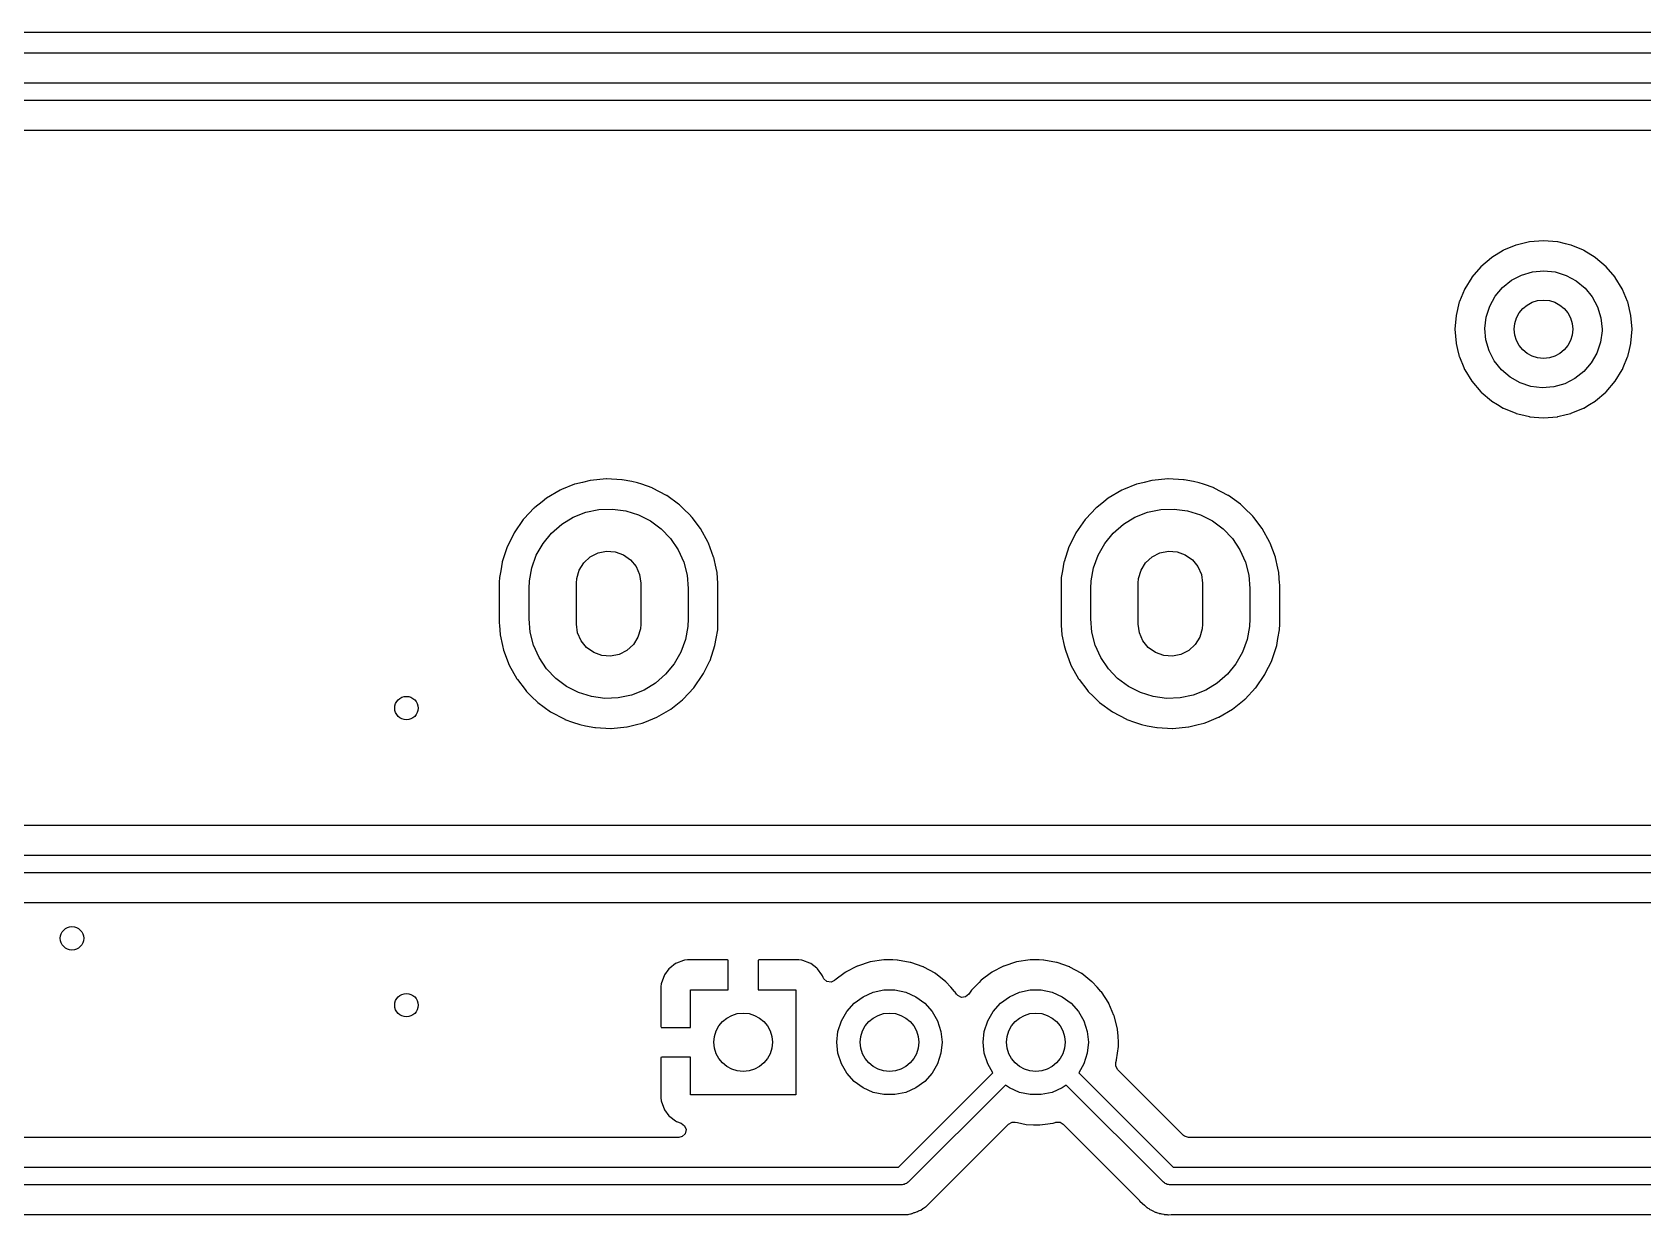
# Model space of a CAD drawing. Extents: x 51 to 243, y -135 to -54.
# Drawn here: x 106 to 133.52, y -74.07 to -53.85 of the extents above; entities that cross this region are included whole.
import ezdxf

# ---------------------------------------------------------------- set-up
doc = ezdxf.new("R2010")
doc.units = 0
doc.layers.add('BLACK', color=7, linetype='CONTINUOUS')

msp = doc.modelspace()

# ---------------------------------------------------------------- linework, layer by layer
at = {"layer": 'BLACK', "linetype": 'CONTINUOUS'}
for p, q in [((51.4345, -53.8485), (243.206, -53.8485)), ((149.823, -54.2055), (69.9321, -54.2055)), ((69.85, -54.714), (149.86, -54.714)), ((149.798, -55.014), (69.9121, -55.014)), ((70.1749, -55.5225), (149.535, -55.5225)), ((131.354, -57.4908), (131.144, -57.5779)), ((131.358, -57.4889), (131.354, -57.4908)), ((131.354, -57.4908), (131.354, -57.4908)), ((131.452, -57.4665), (131.358, -57.4889)), ((131.584, -57.4346), (131.452, -57.4665)), ((131.589, -57.4335), (131.584, -57.4346)), ((131.584, -57.4346), (131.584, -57.4346)), ((131.826, -57.4148), (131.589, -57.4335)), ((132.063, -57.4335), (131.826, -57.4148)), ((132.068, -57.4346), (132.063, -57.4335)), ((132.2, -57.4665), (132.068, -57.4346)), ((132.068, -57.4346), (132.068, -57.4346)), ((132.294, -57.4889), (132.2, -57.4665)), ((132.298, -57.4908), (132.294, -57.4889)), ((132.508, -57.5779), (132.298, -57.4908)), ((132.298, -57.4908), (132.298, -57.4908)), ((130.937, -57.7038), (130.756, -57.858)), ((130.941, -57.7012), (130.937, -57.7038)), ((131.135, -57.5823), (130.941, -57.7012)), ((130.941, -57.7012), (130.941, -57.7012)), ((131.139, -57.5798), (131.135, -57.5823)), ((131.144, -57.5779), (131.139, -57.5798)), ((131.144, -57.5779), (131.144, -57.5779)), ((132.513, -57.5798), (132.508, -57.5779)), ((132.508, -57.5779), (132.508, -57.5779)), ((132.517, -57.5823), (132.513, -57.5798)), ((132.711, -57.7012), (132.517, -57.5823)), ((132.715, -57.7038), (132.711, -57.7012)), ((132.711, -57.7012), (132.711, -57.7012)), ((132.896, -57.858), (132.715, -57.7038)), ((130.599, -58.0428), (130.481, -58.2361)), ((130.602, -58.0386), (130.599, -58.0428)), ((130.599, -58.0428), (130.599, -58.0428)), ((130.756, -57.858), (130.602, -58.0386)), ((131.278, -58.0912), (131.451, -58.0008)), ((131.451, -58.0008), (131.639, -57.9457)), ((131.639, -57.9457), (131.833, -57.928)), ((131.833, -57.928), (132.027, -57.9484)), ((132.027, -57.9484), (132.214, -58.0061)), ((132.214, -58.0061), (132.385, -58.099)), ((133.05, -58.0386), (132.896, -57.858)), ((133.053, -58.0428), (133.05, -58.0386)), ((133.171, -58.2361), (133.053, -58.0428)), ((133.053, -58.0428), (133.053, -58.0428)), ((130.476, -58.2456), (130.389, -58.4558)), ((130.478, -58.241), (130.476, -58.2456)), ((130.476, -58.2456), (130.476, -58.2456)), ((130.481, -58.2361), (130.478, -58.241)), ((131.001, -58.363), (131.126, -58.2135)), ((131.126, -58.2135), (131.278, -58.0912)), ((132.385, -58.099), (132.536, -58.2234)), ((132.536, -58.2234), (132.659, -58.3746)), ((133.174, -58.241), (133.171, -58.2361)), ((133.176, -58.2456), (133.174, -58.241)), ((133.263, -58.4558), (133.176, -58.2456)), ((133.176, -58.2456), (133.176, -58.2456)), ((130.387, -58.4604), (130.331, -58.6913)), ((130.389, -58.4558), (130.387, -58.4604)), ((130.848, -58.7201), (130.907, -58.5341)), ((130.907, -58.5341), (131.001, -58.363)), ((132.659, -58.3746), (132.751, -58.5469)), ((132.751, -58.5469), (132.807, -58.7338)), ((133.265, -58.4604), (133.263, -58.4558)), ((133.321, -58.6913), (133.265, -58.4604)), ((130.331, -58.6913), (130.313, -58.928)), ((130.826, -58.914), (130.848, -58.7201)), ((132.807, -58.7338), (132.826, -58.928)), ((133.339, -58.928), (133.321, -58.6913)), ((130.313, -58.928), (130.331, -59.1647)), ((130.331, -59.1647), (130.333, -59.1695)), ((130.333, -59.1695), (130.333, -59.1695)), ((130.333, -59.1695), (130.357, -59.2713)), ((130.842, -59.1085), (130.826, -58.914)), ((130.896, -59.2961), (130.842, -59.1085)), ((132.801, -59.1495), (132.74, -59.3347)), ((132.826, -58.9559), (132.801, -59.1495)), ((132.826, -58.928), (132.826, -58.9559)), ((133.295, -59.2713), (133.319, -59.1695)), ((133.319, -59.1695), (133.321, -59.1647)), ((133.319, -59.1695), (133.319, -59.1695)), ((133.321, -59.1647), (133.339, -58.928)), ((130.357, -59.2713), (130.387, -59.3956)), ((130.387, -59.3956), (130.389, -59.4002)), ((130.389, -59.4002), (130.389, -59.4002)), ((130.389, -59.4002), (130.464, -59.5824)), ((130.985, -59.4697), (130.896, -59.2961)), ((132.74, -59.3347), (132.643, -59.5044)), ((133.188, -59.5824), (133.263, -59.4002)), ((133.263, -59.4002), (133.265, -59.3956)), ((133.263, -59.4002), (133.263, -59.4002)), ((133.265, -59.3956), (133.295, -59.2713)), ((130.464, -59.5824), (130.478, -59.615)), ((130.478, -59.615), (130.48, -59.6192)), ((130.48, -59.6192), (130.599, -59.8132)), ((131.107, -59.6227), (130.985, -59.4697)), ((131.255, -59.7491), (131.107, -59.6227)), ((132.516, -59.6522), (132.362, -59.7723)), ((132.643, -59.5044), (132.516, -59.6522)), ((133.053, -59.8132), (133.172, -59.6192)), ((133.172, -59.6192), (133.174, -59.615)), ((133.174, -59.615), (133.188, -59.5824)), ((130.599, -59.8132), (130.599, -59.8132)), ((130.599, -59.8132), (130.602, -59.8174)), ((130.602, -59.8174), (130.756, -59.998)), ((131.426, -59.8444), (131.255, -59.7491)), ((131.611, -59.9047), (131.426, -59.8444)), ((131.805, -59.9278), (131.611, -59.9047)), ((132, -59.9128), (131.805, -59.9278)), ((132.188, -59.8603), (132, -59.9128)), ((132.362, -59.7723), (132.188, -59.8603)), ((132.896, -59.998), (133.05, -59.8174)), ((133.05, -59.8174), (133.053, -59.8132)), ((133.053, -59.8132), (133.053, -59.8132)), ((130.756, -59.998), (130.76, -60.0012)), ((130.76, -60.0012), (130.761, -60.0022)), ((130.761, -60.0022), (130.937, -60.1522)), ((130.937, -60.1522), (130.941, -60.1548)), ((130.941, -60.1548), (130.941, -60.1548)), ((130.941, -60.1548), (131.041, -60.216)), ((131.041, -60.216), (131.139, -60.2762)), ((132.513, -60.2762), (132.611, -60.216)), ((132.611, -60.216), (132.711, -60.1548)), ((132.711, -60.1548), (132.715, -60.1522)), ((132.711, -60.1548), (132.711, -60.1548)), ((132.715, -60.1522), (132.891, -60.0022)), ((132.891, -60.0022), (132.892, -60.0012)), ((132.892, -60.0012), (132.896, -59.998)), ((131.139, -60.2762), (131.144, -60.2781)), ((131.144, -60.2781), (131.144, -60.2781)), ((131.144, -60.2781), (131.351, -60.3642)), ((131.351, -60.3642), (131.358, -60.3671)), ((131.358, -60.3671), (131.439, -60.3864)), ((131.439, -60.3864), (131.584, -60.4214)), ((131.584, -60.4214), (131.584, -60.4214)), ((131.584, -60.4214), (131.589, -60.4225)), ((131.589, -60.4225), (131.826, -60.4412)), ((131.826, -60.4412), (132.063, -60.4225)), ((132.063, -60.4225), (132.068, -60.4214)), ((132.068, -60.4214), (132.213, -60.3864)), ((132.068, -60.4214), (132.068, -60.4214)), ((132.213, -60.3864), (132.294, -60.3671)), ((132.294, -60.3671), (132.301, -60.3642)), ((132.301, -60.3642), (132.508, -60.2781)), ((132.508, -60.2781), (132.513, -60.2762)), ((132.508, -60.2781), (132.508, -60.2781)), ((115.27, -61.5789), (115.047, -61.6692)), ((115.274, -61.5772), (115.27, -61.5789)), ((115.27, -61.5789), (115.27, -61.5789)), ((115.403, -61.5456), (115.274, -61.5772)), ((115.533, -61.5138), (115.403, -61.5456)), ((115.538, -61.5127), (115.533, -61.5138)), ((115.533, -61.5138), (115.533, -61.5138)), ((115.807, -61.487), (115.538, -61.5127)), ((115.812, -61.4872), (115.807, -61.487)), ((116.074, -61.5002), (115.812, -61.4872)), ((115.812, -61.4872), (115.812, -61.4872)), ((116.078, -61.5005), (116.074, -61.5002)), ((116.074, -61.5002), (116.074, -61.5002)), ((116.083, -61.5013), (116.078, -61.5005)), ((116.246, -61.5336), (116.083, -61.5013)), ((116.083, -61.5013), (116.083, -61.5013)), ((116.344, -61.5529), (116.246, -61.5336)), ((116.418, -61.5789), (116.344, -61.5529)), ((116.596, -61.6417), (116.418, -61.5789)), ((116.6, -61.6432), (116.596, -61.6417)), ((116.596, -61.6417), (116.596, -61.6417)), ((116.84, -61.7695), (116.6, -61.6432)), ((124.87, -61.5789), (124.647, -61.6692)), ((124.874, -61.5772), (124.87, -61.5789)), ((124.87, -61.5789), (124.87, -61.5789)), ((125.003, -61.5456), (124.874, -61.5772)), ((125.133, -61.5138), (125.003, -61.5456)), ((125.138, -61.5127), (125.133, -61.5138)), ((125.133, -61.5138), (125.133, -61.5138)), ((125.407, -61.487), (125.138, -61.5127)), ((125.412, -61.4872), (125.407, -61.487)), ((125.674, -61.5002), (125.412, -61.4872)), ((125.412, -61.4872), (125.412, -61.4872)), ((125.678, -61.5005), (125.674, -61.5002)), ((125.674, -61.5002), (125.674, -61.5002)), ((125.683, -61.5013), (125.678, -61.5005)), ((125.846, -61.5336), (125.683, -61.5013)), ((125.683, -61.5013), (125.683, -61.5013)), ((125.944, -61.5529), (125.846, -61.5336)), ((126.018, -61.5789), (125.944, -61.5529)), ((126.196, -61.6417), (126.018, -61.5789)), ((126.2, -61.6432), (126.196, -61.6417)), ((126.196, -61.6417), (126.196, -61.6417)), ((126.44, -61.7695), (126.2, -61.6432)), ((114.712, -61.8778), (114.592, -61.973)), ((114.789, -61.816), (114.712, -61.8778)), ((115.023, -61.679), (114.789, -61.816)), ((115.047, -61.6692), (115.023, -61.679)), ((116.844, -61.7721), (116.84, -61.7695)), ((117.046, -61.9195), (116.844, -61.7721)), ((117.059, -61.929), (117.046, -61.9195)), ((124.312, -61.8778), (124.192, -61.973)), ((124.389, -61.816), (124.312, -61.8778)), ((124.623, -61.679), (124.389, -61.816)), ((124.647, -61.6692), (124.623, -61.679)), ((126.444, -61.7721), (126.44, -61.7695)), ((126.646, -61.9195), (126.444, -61.7721)), ((126.659, -61.929), (126.646, -61.9195)), ((114.392, -62.1835), (114.237, -62.4063)), ((114.409, -62.1654), (114.392, -62.1835)), ((114.574, -61.9887), (114.409, -62.1654)), ((114.577, -61.9854), (114.574, -61.9887)), ((114.592, -61.973), (114.577, -61.9854)), ((115.049, -62.2611), (115.245, -62.1418)), ((115.245, -62.1418), (115.459, -62.0574)), ((115.459, -62.0574), (115.684, -62.0101)), ((115.684, -62.0101), (115.914, -62.0015)), ((115.914, -62.0015), (116.142, -62.0317)), ((116.142, -62.0317), (116.362, -62.0999)), ((116.362, -62.0999), (116.567, -62.2041)), ((117.124, -61.9927), (117.059, -61.929)), ((117.247, -62.1122), (117.124, -61.9927)), ((117.253, -62.1186), (117.247, -62.1122)), ((117.256, -62.1222), (117.253, -62.1186)), ((117.276, -62.1489), (117.256, -62.1222)), ((117.256, -62.1222), (117.256, -62.1222)), ((117.418, -62.3341), (117.276, -62.1489)), ((123.992, -62.1835), (123.837, -62.4063)), ((124.009, -62.1654), (123.992, -62.1835)), ((124.174, -61.9887), (124.009, -62.1654)), ((124.177, -61.9854), (124.174, -61.9887)), ((124.192, -61.973), (124.177, -61.9854)), ((124.649, -62.2611), (124.845, -62.1418)), ((124.845, -62.1418), (125.059, -62.0574)), ((125.059, -62.0574), (125.284, -62.0101)), ((125.284, -62.0101), (125.514, -62.0015)), ((125.514, -62.0015), (125.742, -62.0317)), ((125.742, -62.0317), (125.962, -62.0999)), ((125.962, -62.0999), (126.167, -62.2041)), ((126.724, -61.9927), (126.659, -61.929)), ((126.847, -62.1122), (126.724, -61.9927)), ((126.853, -62.1186), (126.847, -62.1122)), ((126.856, -62.1222), (126.853, -62.1186)), ((126.876, -62.1489), (126.856, -62.1222)), ((126.856, -62.1222), (126.856, -62.1222)), ((127.018, -62.3341), (126.876, -62.1489)), ((114.235, -62.4104), (114.148, -62.5862)), ((114.237, -62.4063), (114.235, -62.4104)), ((114.235, -62.4104), (114.235, -62.4104)), ((114.729, -62.5897), (114.875, -62.4119)), ((114.875, -62.4119), (115.049, -62.2611)), ((116.567, -62.2041), (116.751, -62.3414)), ((116.751, -62.3414), (116.91, -62.5078)), ((117.549, -62.5712), (117.418, -62.3341)), ((123.835, -62.4104), (123.748, -62.5862)), ((123.837, -62.4063), (123.835, -62.4104)), ((123.835, -62.4104), (123.835, -62.4104)), ((124.329, -62.5897), (124.475, -62.4119)), ((124.475, -62.4119), (124.649, -62.2611)), ((126.167, -62.2041), (126.351, -62.3414)), ((126.351, -62.3414), (126.51, -62.5078)), ((127.149, -62.5712), (127.018, -62.3341)), ((114.117, -62.6491), (114.032, -62.9068)), ((114.148, -62.5862), (114.117, -62.6491)), ((114.615, -62.7895), (114.729, -62.5897)), ((115.669, -62.7506), (115.815, -62.7211)), ((115.815, -62.7211), (115.964, -62.732)), ((115.964, -62.732), (116.105, -62.7826)), ((116.91, -62.5078), (117.038, -62.6986)), ((117.038, -62.6986), (117.133, -62.9083)), ((117.551, -62.5755), (117.549, -62.5712)), ((117.555, -62.5869), (117.551, -62.5755)), ((117.551, -62.5755), (117.551, -62.5755)), ((117.645, -62.8248), (117.555, -62.5869)), ((123.717, -62.6491), (123.632, -62.9068)), ((123.748, -62.5862), (123.717, -62.6491)), ((124.215, -62.7895), (124.329, -62.5897)), ((125.269, -62.7506), (125.415, -62.7211)), ((125.415, -62.7211), (125.564, -62.732)), ((125.564, -62.732), (125.705, -62.7826)), ((126.51, -62.5078), (126.638, -62.6986)), ((126.638, -62.6986), (126.733, -62.9083)), ((127.151, -62.5755), (127.149, -62.5712)), ((127.155, -62.5869), (127.151, -62.5755)), ((127.151, -62.5755), (127.151, -62.5755)), ((127.245, -62.8248), (127.155, -62.5869)), ((114.031, -62.9113), (114.006, -63.0563)), ((114.032, -62.9068), (114.031, -62.9113)), ((114.031, -62.9113), (114.031, -62.9113)), ((114.496, -63.232), (114.537, -63.0057)), ((114.537, -63.0057), (114.615, -62.7895)), ((115.348, -63.0463), (115.426, -62.9194)), ((115.426, -62.9194), (115.536, -62.8184)), ((115.536, -62.8184), (115.669, -62.7506)), ((116.105, -62.7826), (116.227, -62.8691)), ((116.227, -62.8691), (116.32, -62.9851)), ((116.32, -62.9851), (116.38, -63.1221)), ((117.133, -62.9083), (117.191, -63.1309)), ((117.646, -62.8292), (117.645, -62.8248)), ((117.687, -63.0115), (117.646, -62.8292)), ((117.646, -62.8292), (117.646, -62.8292)), ((117.704, -63.0895), (117.687, -63.0115)), ((123.631, -62.9113), (123.606, -63.0563)), ((123.632, -62.9068), (123.631, -62.9113)), ((123.631, -62.9113), (123.631, -62.9113)), ((124.096, -63.232), (124.137, -63.0057)), ((124.137, -63.0057), (124.215, -62.7895)), ((124.948, -63.0463), (125.026, -62.9194)), ((125.026, -62.9194), (125.136, -62.8184)), ((125.136, -62.8184), (125.269, -62.7506)), ((125.705, -62.7826), (125.827, -62.8691)), ((125.827, -62.8691), (125.92, -62.9851)), ((125.92, -62.9851), (125.98, -63.1221)), ((126.733, -62.9083), (126.791, -63.1309)), ((127.246, -62.8292), (127.245, -62.8248)), ((127.287, -63.0115), (127.246, -62.8292)), ((127.246, -62.8292), (127.246, -62.8292)), ((127.304, -63.0895), (127.287, -63.0115)), ((113.982, -63.244), (113.981, -63.2596)), ((113.981, -63.2596), (113.981, -63.9489)), ((113.986, -63.1778), (113.982, -63.244)), ((114.006, -63.0563), (113.986, -63.1739)), ((113.986, -63.1739), (113.986, -63.1778)), ((114.49, -63.36), (114.496, -63.232)), ((115.3, -63.27), (115.306, -63.1897)), ((115.3, -63.97), (115.3, -63.27)), ((115.306, -63.1897), (115.348, -63.0463)), ((116.38, -63.1221), (116.4, -63.27)), ((116.4, -63.27), (116.4, -63.97)), ((117.191, -63.1309), (117.21, -63.36)), ((117.704, -63.0941), (117.704, -63.0895)), ((117.717, -63.2705), (117.704, -63.0941)), ((117.718, -63.2911), (117.717, -63.2705)), ((117.718, -63.9804), (117.718, -63.2911)), ((123.582, -63.244), (123.581, -63.2596)), ((123.581, -63.2596), (123.581, -63.9489)), ((123.586, -63.1778), (123.582, -63.244)), ((123.606, -63.0563), (123.586, -63.1739)), ((123.586, -63.1739), (123.586, -63.1778)), ((124.09, -63.36), (124.096, -63.232)), ((124.9, -63.27), (124.906, -63.1897)), ((124.9, -63.97), (124.9, -63.27)), ((124.906, -63.1897), (124.948, -63.0463)), ((125.98, -63.1221), (126, -63.27)), ((126, -63.27), (126, -63.97)), ((126.791, -63.1309), (126.81, -63.36)), ((127.304, -63.0941), (127.304, -63.0895)), ((127.317, -63.2705), (127.304, -63.0941)), ((127.319, -63.2911), (127.317, -63.2705)), ((127.319, -63.9804), (127.319, -63.2911)), ((114.49, -63.88), (114.49, -63.36)), ((117.21, -63.36), (117.21, -63.88)), ((124.09, -63.88), (124.09, -63.36)), ((126.81, -63.36), (126.81, -63.88)), ((113.981, -63.9489), (113.982, -63.9512)), ((113.982, -63.9512), (113.982, -63.9512)), ((113.982, -63.9512), (113.984, -63.987)), ((113.984, -63.987), (113.996, -64.1505)), ((114.509, -64.1091), (114.49, -63.88)), ((114.567, -64.3317), (114.509, -64.1091)), ((115.32, -64.1179), (115.3, -63.97)), ((115.38, -64.2549), (115.32, -64.1179)), ((116.394, -64.0503), (116.352, -64.1937)), ((116.4, -63.97), (116.394, -64.0503)), ((117.204, -64.008), (117.163, -64.2343)), ((117.21, -63.88), (117.204, -64.008)), ((117.688, -64.2173), (117.714, -64.0699)), ((117.714, -64.0661), (117.715, -64.0536)), ((117.714, -64.0698), (117.714, -64.0661)), ((117.714, -64.0699), (117.714, -64.0698)), ((117.715, -64.0536), (117.718, -63.982)), ((117.718, -63.982), (117.718, -63.9804)), ((117.718, -63.982), (117.718, -63.982)), ((123.581, -63.9489), (123.582, -63.9512)), ((123.582, -63.9512), (123.584, -63.987)), ((123.582, -63.9512), (123.582, -63.9512)), ((123.584, -63.987), (123.596, -64.1505)), ((124.109, -64.1091), (124.09, -63.88)), ((124.167, -64.3317), (124.109, -64.1091)), ((124.92, -64.1179), (124.9, -63.97)), ((124.98, -64.2549), (124.92, -64.1179)), ((125.994, -64.0503), (125.952, -64.1937)), ((126, -63.97), (125.994, -64.0503)), ((126.804, -64.008), (126.763, -64.2343)), ((126.81, -63.88), (126.804, -64.008)), ((127.288, -64.2173), (127.314, -64.0699)), ((127.314, -64.0661), (127.315, -64.0536)), ((127.314, -64.0698), (127.314, -64.0661)), ((127.314, -64.0699), (127.314, -64.0698)), ((127.315, -64.0536), (127.318, -63.982)), ((127.318, -63.982), (127.319, -63.9804)), ((127.318, -63.982), (127.318, -63.982)), ((113.996, -64.1505), (113.997, -64.1549)), ((113.997, -64.1549), (113.997, -64.1549)), ((113.997, -64.1549), (114.037, -64.3372)), ((114.037, -64.3372), (114.055, -64.4152)), ((114.662, -64.5414), (114.567, -64.3317)), ((115.473, -64.3709), (115.38, -64.2549)), ((115.595, -64.4574), (115.473, -64.3709)), ((116.274, -64.3206), (116.164, -64.4216)), ((116.352, -64.1937), (116.274, -64.3206)), ((117.163, -64.2343), (117.085, -64.4505)), ((117.583, -64.5909), (117.668, -64.3332)), ((117.668, -64.3332), (117.688, -64.2173)), ((123.596, -64.1505), (123.597, -64.1549)), ((123.597, -64.1549), (123.597, -64.1549)), ((123.597, -64.1549), (123.637, -64.3372)), ((123.637, -64.3372), (123.655, -64.4152)), ((124.262, -64.5414), (124.167, -64.3317)), ((125.073, -64.3709), (124.98, -64.2549)), ((125.195, -64.4574), (125.073, -64.3709)), ((125.874, -64.3206), (125.764, -64.4216)), ((125.952, -64.1937), (125.874, -64.3206)), ((126.763, -64.2343), (126.685, -64.4505)), ((127.183, -64.5909), (127.268, -64.3332)), ((127.268, -64.3332), (127.288, -64.2173)), ((114.055, -64.4152), (114.151, -64.6688)), ((114.151, -64.6688), (114.282, -64.9059)), ((114.79, -64.7322), (114.662, -64.5414)), ((115.736, -64.508), (115.595, -64.4574)), ((115.885, -64.5189), (115.736, -64.508)), ((116.031, -64.4894), (115.885, -64.5189)), ((116.164, -64.4216), (116.031, -64.4894)), ((116.971, -64.6503), (116.825, -64.8281)), ((117.085, -64.4505), (116.971, -64.6503)), ((117.472, -64.8155), (117.581, -64.595)), ((117.581, -64.595), (117.583, -64.5909)), ((117.581, -64.595), (117.581, -64.595)), ((123.655, -64.4152), (123.751, -64.6688)), ((123.751, -64.6688), (123.882, -64.9059)), ((124.39, -64.7322), (124.262, -64.5414)), ((125.336, -64.508), (125.195, -64.4574)), ((125.485, -64.5189), (125.336, -64.508)), ((125.631, -64.4894), (125.485, -64.5189)), ((125.764, -64.4216), (125.631, -64.4894)), ((126.571, -64.6503), (126.425, -64.8281)), ((126.685, -64.4505), (126.571, -64.6503)), ((127.072, -64.8155), (127.181, -64.595)), ((127.181, -64.595), (127.183, -64.5909)), ((127.181, -64.595), (127.181, -64.595)), ((114.282, -64.9059), (114.292, -64.919)), ((114.292, -64.919), (114.422, -65.0893)), ((114.949, -64.8986), (114.79, -64.7322)), ((115.133, -65.0359), (114.949, -64.8986)), ((116.825, -64.8281), (116.651, -64.9789)), ((117.308, -65.0565), (117.463, -64.8337)), ((117.463, -64.8337), (117.472, -64.8155)), ((123.882, -64.9059), (123.892, -64.919)), ((123.892, -64.919), (124.022, -65.0893)), ((124.549, -64.8986), (124.39, -64.7322)), ((124.733, -65.0359), (124.549, -64.8986)), ((126.425, -64.8281), (126.251, -64.9789)), ((126.908, -65.0565), (127.063, -64.8337)), ((127.063, -64.8337), (127.072, -64.8155)), ((114.422, -65.0893), (114.447, -65.1214)), ((114.447, -65.1214), (114.45, -65.1246)), ((114.45, -65.1246), (114.45, -65.1246)), ((114.45, -65.1246), (114.529, -65.2018)), ((114.529, -65.2018), (114.641, -65.311)), ((115.338, -65.1401), (115.133, -65.0359)), ((115.558, -65.2083), (115.338, -65.1401)), ((115.786, -65.2385), (115.558, -65.2083)), ((116.241, -65.1826), (116.016, -65.2299)), ((116.455, -65.0982), (116.241, -65.1826)), ((116.651, -64.9789), (116.455, -65.0982)), ((117.127, -65.2505), (117.305, -65.0598)), ((117.305, -65.0598), (117.308, -65.0565)), ((117.305, -65.0598), (117.305, -65.0598)), ((124.022, -65.0893), (124.047, -65.1214)), ((124.047, -65.1214), (124.05, -65.1246)), ((124.05, -65.1246), (124.05, -65.1246)), ((124.05, -65.1246), (124.129, -65.2018)), ((124.129, -65.2018), (124.241, -65.311)), ((124.938, -65.1401), (124.733, -65.0359)), ((125.158, -65.2083), (124.938, -65.1401)), ((125.386, -65.2385), (125.158, -65.2083)), ((125.841, -65.1826), (125.616, -65.2299)), ((126.055, -65.0982), (125.841, -65.1826)), ((126.251, -64.9789), (126.055, -65.0982)), ((126.727, -65.2505), (126.905, -65.0598)), ((126.905, -65.0598), (126.908, -65.0565)), ((126.905, -65.0598), (126.905, -65.0598)), ((114.641, -65.311), (114.86, -65.4705)), ((114.86, -65.4705), (115.1, -65.5968)), ((116.016, -65.2299), (115.786, -65.2385)), ((116.677, -65.561), (116.911, -65.424)), ((116.911, -65.424), (117.113, -65.2624)), ((117.113, -65.2624), (117.119, -65.2575)), ((117.119, -65.2575), (117.123, -65.2546)), ((117.119, -65.2575), (117.119, -65.2575)), ((117.123, -65.2546), (117.127, -65.2505)), ((124.241, -65.311), (124.46, -65.4705)), ((124.46, -65.4705), (124.7, -65.5968)), ((125.616, -65.2299), (125.386, -65.2385)), ((126.277, -65.561), (126.511, -65.424)), ((126.511, -65.424), (126.713, -65.2624)), ((126.713, -65.2624), (126.719, -65.2575)), ((126.719, -65.2575), (126.723, -65.2546)), ((126.719, -65.2575), (126.719, -65.2575)), ((126.723, -65.2546), (126.727, -65.2505)), ((115.1, -65.5968), (115.104, -65.5983)), ((115.104, -65.5983), (115.104, -65.5983)), ((115.104, -65.5983), (115.234, -65.6442)), ((115.234, -65.6442), (115.356, -65.6871)), ((115.356, -65.6871), (115.454, -65.7064)), ((115.454, -65.7064), (115.617, -65.7387)), ((115.617, -65.7387), (115.617, -65.7387)), ((115.617, -65.7387), (115.622, -65.7395)), ((115.622, -65.7395), (115.626, -65.7398)), ((115.626, -65.7398), (115.626, -65.7398)), ((115.626, -65.7398), (115.888, -65.7528)), ((115.888, -65.7528), (115.888, -65.7528)), ((115.888, -65.7528), (115.893, -65.753)), ((115.893, -65.753), (116.162, -65.7273)), ((116.162, -65.7273), (116.167, -65.7262)), ((116.167, -65.7262), (116.327, -65.6871)), ((116.167, -65.7262), (116.167, -65.7262)), ((116.327, -65.6871), (116.426, -65.6628)), ((116.426, -65.6628), (116.472, -65.6442)), ((116.472, -65.6442), (116.673, -65.5627)), ((116.673, -65.5627), (116.677, -65.561)), ((116.673, -65.5627), (116.673, -65.5627)), ((124.7, -65.5968), (124.704, -65.5983)), ((124.704, -65.5983), (124.704, -65.5983)), ((124.704, -65.5983), (124.834, -65.6442)), ((124.834, -65.6442), (124.956, -65.6871)), ((124.956, -65.6871), (125.054, -65.7064)), ((125.054, -65.7064), (125.217, -65.7387)), ((125.217, -65.7387), (125.217, -65.7387)), ((125.217, -65.7387), (125.222, -65.7395)), ((125.222, -65.7395), (125.226, -65.7398)), ((125.226, -65.7398), (125.226, -65.7398)), ((125.226, -65.7398), (125.488, -65.7528)), ((125.488, -65.7528), (125.488, -65.7528)), ((125.488, -65.7528), (125.493, -65.753)), ((125.493, -65.753), (125.762, -65.7273)), ((125.762, -65.7273), (125.767, -65.7262)), ((125.767, -65.7262), (125.927, -65.6871)), ((125.767, -65.7262), (125.767, -65.7262)), ((125.927, -65.6871), (126.026, -65.6628)), ((126.026, -65.6628), (126.072, -65.6442)), ((126.072, -65.6442), (126.273, -65.5627)), ((126.273, -65.5627), (126.277, -65.561)), ((126.273, -65.5627), (126.273, -65.5627)), ((174.244, -67.4135), (99.1309, -67.4135)), ((98.8681, -67.922), (214.358, -67.922)), ((214.42, -68.222), (98.806, -68.222)), ((98.843, -68.7305), (199.746, -68.7305)), ((116.882, -69.8643), (116.805, -69.9664)), ((116.894, -69.8517), (116.882, -69.8643)), ((116.996, -69.7752), (116.894, -69.8517)), ((117.012, -69.7667), (116.996, -69.7752)), ((117.132, -69.7215), (117.012, -69.7667)), ((117.148, -69.7179), (117.132, -69.7215)), ((117.199, -69.7124), (117.148, -69.7179)), ((117.205, -69.712), (117.199, -69.7124)), ((117.882, -69.712), (117.205, -69.712)), ((117.89, -69.7137), (117.882, -69.712)), ((117.892, -69.7149), (117.89, -69.7137)), ((117.896, -69.7301), (117.892, -69.7149)), ((117.896, -70.22), (117.896, -69.7301)), ((118.406, -69.7179), (118.404, -69.7255)), ((118.404, -69.7255), (118.404, -70.22)), ((118.407, -69.7165), (118.406, -69.7179)), ((118.422, -69.712), (118.407, -69.7165)), ((119.095, -69.712), (118.422, -69.712)), ((119.101, -69.7124), (119.095, -69.712)), ((119.152, -69.7179), (119.101, -69.7124)), ((119.168, -69.7215), (119.152, -69.7179)), ((119.288, -69.7667), (119.168, -69.7215)), ((119.304, -69.7752), (119.288, -69.7667)), ((119.406, -69.8517), (119.304, -69.7752)), ((119.418, -69.8643), (119.406, -69.8517)), ((119.495, -69.9664), (119.418, -69.8643)), ((120.098, -69.8195), (119.901, -69.9217)), ((120.102, -69.8171), (120.098, -69.8195)), ((120.098, -69.8195), (120.098, -69.8195)), ((120.322, -69.7451), (120.102, -69.8171)), ((120.551, -69.7101), (120.322, -69.7451)), ((120.557, -69.7102), (120.551, -69.7101)), ((120.706, -69.712), (120.557, -69.7102)), ((120.557, -69.7102), (120.557, -69.7102)), ((120.783, -69.7129), (120.706, -69.712)), ((120.788, -69.7138), (120.783, -69.7129)), ((120.788, -69.7139), (120.788, -69.7138)), ((121.006, -69.7527), (120.788, -69.7139)), ((121.011, -69.7536), (121.006, -69.7527)), ((121.006, -69.7527), (121.006, -69.7527)), ((121.016, -69.7553), (121.011, -69.7536)), ((121.224, -69.8291), (121.016, -69.7553)), ((121.016, -69.7553), (121.016, -69.7553)), ((121.224, -69.8292), (121.224, -69.8291)), ((121.229, -69.8309), (121.224, -69.8292)), ((121.234, -69.8334), (121.229, -69.8309)), ((121.428, -69.9403), (121.234, -69.8334)), ((121.234, -69.8334), (121.234, -69.8334)), ((122.598, -69.8195), (122.401, -69.9217)), ((122.602, -69.8171), (122.598, -69.8195)), ((122.598, -69.8195), (122.598, -69.8195)), ((122.822, -69.7451), (122.602, -69.8171)), ((123.051, -69.7101), (122.822, -69.7451)), ((123.057, -69.7102), (123.051, -69.7101)), ((123.206, -69.712), (123.057, -69.7102)), ((123.057, -69.7102), (123.057, -69.7102)), ((123.283, -69.7129), (123.206, -69.712)), ((123.288, -69.7138), (123.283, -69.7129)), ((123.288, -69.7139), (123.288, -69.7138)), ((123.506, -69.7527), (123.288, -69.7139)), ((123.511, -69.7536), (123.506, -69.7527)), ((123.506, -69.7527), (123.506, -69.7527)), ((123.516, -69.7553), (123.511, -69.7536)), ((123.724, -69.8291), (123.516, -69.7553)), ((123.516, -69.7553), (123.516, -69.7553)), ((123.724, -69.8292), (123.724, -69.8291)), ((123.729, -69.8309), (123.724, -69.8292)), ((123.734, -69.8334), (123.729, -69.8309)), ((123.928, -69.9403), (123.734, -69.8334)), ((123.734, -69.8334), (123.734, -69.8334)), ((116.748, -70.1176), (116.742, -70.1685)), ((116.742, -70.1685), (116.742, -70.1753)), ((116.742, -70.1753), (116.742, -70.8479)), ((116.752, -70.1024), (116.748, -70.1176)), ((116.797, -69.9819), (116.752, -70.1024)), ((116.805, -69.9664), (116.797, -69.9819)), ((119.503, -69.9819), (119.495, -69.9664)), ((119.514, -70.0102), (119.503, -69.9819)), ((119.527, -70.0354), (119.514, -70.0102)), ((119.581, -70.0812), (119.527, -70.0354)), ((119.651, -70.0905), (119.581, -70.0812)), ((119.711, -70.0623), (119.651, -70.0905)), ((119.712, -70.0631), (119.711, -70.0623)), ((119.716, -70.06), (119.712, -70.0631)), ((119.893, -69.9272), (119.716, -70.06)), ((119.897, -69.9241), (119.893, -69.9272)), ((119.893, -69.9272), (119.893, -69.9272)), ((119.901, -69.9217), (119.897, -69.9241)), ((121.432, -69.9428), (121.428, -69.9403)), ((121.428, -69.9403), (121.428, -69.9403)), ((121.436, -69.946), (121.432, -69.9428)), ((121.61, -70.0832), (121.436, -69.946)), ((121.436, -69.946), (121.436, -69.946)), ((121.614, -70.0864), (121.61, -70.0832)), ((121.61, -70.0832), (121.61, -70.0832)), ((121.698, -70.1792), (121.614, -70.0864)), ((121.763, -70.2505), (121.698, -70.1792)), ((122.181, -70.095), (122.065, -70.2161)), ((122.212, -70.0631), (122.181, -70.095)), ((122.216, -70.06), (122.212, -70.0631)), ((122.393, -69.9272), (122.216, -70.06)), ((122.397, -69.9241), (122.393, -69.9272)), ((122.393, -69.9272), (122.393, -69.9272)), ((122.401, -69.9217), (122.397, -69.9241)), ((123.932, -69.9428), (123.928, -69.9403)), ((123.928, -69.9403), (123.928, -69.9403)), ((123.936, -69.946), (123.932, -69.9428)), ((124.11, -70.0832), (123.936, -69.946)), ((123.936, -69.946), (123.936, -69.946)), ((124.114, -70.0864), (124.11, -70.0832)), ((124.11, -70.0832), (124.11, -70.0832)), ((124.198, -70.1792), (124.114, -70.0864)), ((124.263, -70.2505), (124.198, -70.1792)), ((117.25, -70.866), (117.25, -70.22)), ((117.25, -70.22), (117.896, -70.22)), ((118.404, -70.22), (119.05, -70.22)), ((119.05, -70.22), (119.05, -72.02)), ((119.922, -70.591), (120.048, -70.4512)), ((120.048, -70.4512), (120.2, -70.3406)), ((120.2, -70.3406), (120.372, -70.264)), ((120.372, -70.264), (120.556, -70.2249)), ((120.556, -70.2249), (120.744, -70.2249)), ((120.744, -70.2249), (120.928, -70.264)), ((120.928, -70.264), (121.1, -70.3406)), ((121.1, -70.3406), (121.252, -70.4512)), ((121.252, -70.4512), (121.378, -70.591)), ((121.77, -70.2577), (121.763, -70.2505)), ((121.773, -70.262), (121.77, -70.2577)), ((121.795, -70.2966), (121.773, -70.262)), ((121.773, -70.262), (121.773, -70.262)), ((121.816, -70.3211), (121.795, -70.2966)), ((121.879, -70.3523), (121.816, -70.3211)), ((121.95, -70.3442), (121.879, -70.3523)), ((122.005, -70.2992), (121.95, -70.3442)), ((122.052, -70.2306), (122.005, -70.2992)), ((122.065, -70.2161), (122.052, -70.2306)), ((122.422, -70.591), (122.548, -70.4512)), ((122.548, -70.4512), (122.7, -70.3406)), ((122.7, -70.3406), (122.872, -70.264)), ((122.872, -70.264), (123.056, -70.2249)), ((123.056, -70.2249), (123.244, -70.2249)), ((123.244, -70.2249), (123.428, -70.264)), ((123.428, -70.264), (123.6, -70.3406)), ((123.6, -70.3406), (123.752, -70.4512)), ((123.752, -70.4512), (123.878, -70.591)), ((124.27, -70.2577), (124.263, -70.2505)), ((124.396, -70.4521), (124.27, -70.2577)), ((124.398, -70.4569), (124.396, -70.4521)), ((119.828, -70.7539), (119.922, -70.591)), ((121.378, -70.591), (121.472, -70.7539)), ((122.328, -70.7539), (122.422, -70.591)), ((123.878, -70.591), (123.972, -70.7539)), ((124.486, -70.6598), (124.398, -70.4569)), ((124.398, -70.4569), (124.398, -70.4569)), ((124.488, -70.6645), (124.486, -70.6598)), ((124.544, -70.8892), (124.488, -70.6645)), ((116.742, -70.8479), (116.746, -70.8631)), ((116.746, -70.8631), (116.748, -70.8643)), ((116.748, -70.8643), (116.756, -70.866)), ((116.756, -70.866), (117.25, -70.866)), ((119.75, -71.12), (119.77, -70.9329)), ((119.77, -70.9329), (119.828, -70.7539)), ((121.472, -70.7539), (121.53, -70.9329)), ((121.53, -70.9329), (121.55, -71.12)), ((122.25, -71.12), (122.27, -70.9329)), ((122.27, -70.9329), (122.328, -70.7539)), ((123.972, -70.7539), (124.03, -70.9329)), ((124.03, -70.9329), (124.05, -71.12)), ((124.545, -70.8943), (124.544, -70.8892)), ((124.555, -71.0144), (124.545, -70.8943)), ((124.545, -70.8943), (124.545, -70.8943)), ((119.77, -71.3071), (119.75, -71.12)), ((121.55, -71.12), (121.53, -71.3071)), ((122.27, -71.3071), (122.25, -71.12)), ((124.05, -71.12), (124.03, -71.3071)), ((124.531, -71.4187), (124.562, -71.189)), ((124.563, -71.12), (124.555, -71.0144)), ((124.562, -71.189), (124.563, -71.12)), ((116.744, -71.3799), (116.742, -71.3875)), ((116.742, -71.3875), (116.742, -72.0647)), ((116.745, -71.3785), (116.744, -71.3799)), ((116.76, -71.374), (116.745, -71.3785)), ((117.25, -71.374), (116.76, -71.374)), ((117.25, -72.02), (117.25, -71.374)), ((119.828, -71.4861), (119.77, -71.3071)), ((119.922, -71.649), (119.828, -71.4861)), ((121.472, -71.4861), (121.378, -71.649)), ((121.53, -71.3071), (121.472, -71.4861)), ((122.328, -71.4861), (122.27, -71.3071)), ((122.417, -71.6407), (122.328, -71.4861)), ((123.972, -71.4861), (123.883, -71.6407)), ((124.03, -71.3071), (123.972, -71.4861)), ((124.516, -71.526), (124.518, -71.4626)), ((124.55, -71.5883), (124.516, -71.526)), ((124.518, -71.4626), (124.53, -71.4236)), ((124.53, -71.4236), (124.531, -71.4187)), ((124.53, -71.4236), (124.53, -71.4236)), ((120.048, -71.7888), (119.922, -71.649)), ((120.2, -71.8994), (120.048, -71.7888)), ((120.802, -73.256), (122.417, -71.6407)), ((121.252, -71.7888), (121.1, -71.8994)), ((121.378, -71.649), (121.252, -71.7888)), ((123.883, -71.6407), (125.498, -73.256)), ((125.672, -72.7106), (124.55, -71.5883)), ((116.742, -72.0647), (116.742, -72.0715)), ((116.742, -72.0715), (116.748, -72.1224)), ((119.05, -72.02), (117.25, -72.02)), ((120.372, -71.976), (120.2, -71.8994)), ((120.556, -72.0151), (120.372, -71.976)), ((120.744, -72.0151), (120.556, -72.0151)), ((120.928, -71.976), (120.744, -72.0151)), ((121.1, -71.8994), (120.928, -71.976)), ((122.632, -71.8501), (120.97, -73.5121)), ((122.7, -71.8994), (122.632, -71.8501)), ((122.872, -71.976), (122.7, -71.8994)), ((123.056, -72.0151), (122.872, -71.976)), ((123.244, -72.0151), (123.056, -72.0151)), ((123.428, -71.976), (123.244, -72.0151)), ((123.6, -71.8994), (123.428, -71.976)), ((123.668, -71.8501), (123.6, -71.8994)), ((125.33, -73.5121), (123.668, -71.8501)), ((116.748, -72.1224), (116.752, -72.1376)), ((116.752, -72.1376), (116.797, -72.2581)), ((116.797, -72.2581), (116.805, -72.2736)), ((116.805, -72.2736), (116.882, -72.3757)), ((116.882, -72.3757), (116.894, -72.3883)), ((116.894, -72.3883), (116.996, -72.4648)), ((116.996, -72.4648), (117.012, -72.4733)), ((117.012, -72.4733), (117.092, -72.5035)), ((117.092, -72.5035), (117.149, -72.5462)), ((117.149, -72.5462), (117.174, -72.6127)), ((117.174, -72.6127), (117.159, -72.6821)), ((121.356, -73.8455), (122.682, -72.5197)), ((122.682, -72.5197), (122.744, -72.4857)), ((122.744, -72.4857), (122.796, -72.4854)), ((122.796, -72.4854), (122.836, -72.4935)), ((122.836, -72.4935), (122.983, -72.5234)), ((122.983, -72.5234), (123.113, -72.5282)), ((123.113, -72.5282), (123.209, -72.5317)), ((123.209, -72.5317), (123.209, -72.5317)), ((123.209, -72.5317), (123.214, -72.5319)), ((123.214, -72.5319), (123.219, -72.5312)), ((123.219, -72.5312), (123.312, -72.5194)), ((123.219, -72.5312), (123.219, -72.5312)), ((123.312, -72.5194), (123.444, -72.5024)), ((123.444, -72.5024), (123.449, -72.501)), ((123.449, -72.501), (123.48, -72.4915)), ((123.449, -72.501), (123.449, -72.501)), ((123.48, -72.4915), (123.493, -72.4878)), ((123.493, -72.4878), (123.564, -72.4873)), ((123.564, -72.4873), (123.618, -72.5194)), ((123.618, -72.5194), (124.912, -73.8136)), ((117.048, -72.7475), (98.8025, -72.7475)), ((117.108, -72.7322), (117.048, -72.7475)), ((117.159, -72.6821), (117.108, -72.7322)), ((125.693, -72.7275), (125.672, -72.7106)), ((125.761, -72.7475), (125.693, -72.7275)), ((138.136, -72.7475), (125.761, -72.7475)), ((81.0481, -73.256), (120.802, -73.256)), ((125.498, -73.256), (165.252, -73.256)), ((120.864, -73.556), (80.986, -73.556)), ((120.883, -73.5509), (120.864, -73.556)), ((120.903, -73.5509), (120.883, -73.5509)), ((120.92, -73.541), (120.903, -73.5509)), ((120.939, -73.5359), (120.92, -73.541)), ((120.953, -73.5219), (120.939, -73.5359)), ((120.97, -73.5121), (120.953, -73.5219)), ((125.347, -73.5219), (125.33, -73.5121)), ((125.361, -73.5359), (125.347, -73.5219)), ((125.38, -73.541), (125.361, -73.5359)), ((125.397, -73.5509), (125.38, -73.541)), ((125.417, -73.5509), (125.397, -73.5509)), ((125.436, -73.556), (125.417, -73.5509)), ((165.314, -73.556), (125.436, -73.556)), ((121.036, -74.046), (121.072, -74.0319)), ((121.072, -74.0319), (121.083, -74.028)), ((121.083, -74.028), (121.128, -74.0151)), ((121.128, -74.0151), (121.146, -74.0042)), ((121.146, -74.0042), (121.164, -73.9955)), ((121.164, -73.9955), (121.184, -73.9876)), ((121.184, -73.9876), (121.221, -73.9605)), ((121.221, -73.9605), (121.231, -73.954)), ((121.231, -73.954), (121.264, -73.9345)), ((121.264, -73.9345), (121.271, -73.9305)), ((121.264, -73.9345), (121.264, -73.9345)), ((121.271, -73.9305), (121.286, -73.9153)), ((121.286, -73.9153), (121.301, -73.9024)), ((121.301, -73.9024), (121.318, -73.8898)), ((121.318, -73.8898), (121.348, -73.8542)), ((121.348, -73.8542), (121.356, -73.8455)), ((124.912, -73.8136), (124.92, -73.8224)), ((124.92, -73.8224), (124.925, -73.8291)), ((124.925, -73.8291), (124.93, -73.8345)), ((124.93, -73.8345), (124.93, -73.8345)), ((124.93, -73.8345), (124.976, -73.8776)), ((124.976, -73.8776), (124.979, -73.8804)), ((124.979, -73.8804), (125, -73.9009)), ((125, -73.9009), (125.003, -73.9036)), ((125.003, -73.9036), (125.012, -73.9114)), ((125.012, -73.9114), (125.046, -73.943)), ((125.046, -73.943), (125.053, -73.9468)), ((125.053, -73.9468), (125.053, -73.9468)), ((125.053, -73.9468), (125.065, -73.9533)), ((125.065, -73.9533), (125.081, -73.9642)), ((125.081, -73.9642), (125.092, -73.9724)), ((125.092, -73.9724), (125.098, -73.9773)), ((125.098, -73.9773), (125.115, -73.9846)), ((125.115, -73.9846), (125.141, -73.9957)), ((125.141, -73.9957), (125.151, -74.0009)), ((125.151, -74.0009), (125.192, -74.0231)), ((125.192, -74.0231), (125.199, -74.0251)), ((125.199, -74.0251), (125.199, -74.0251)), ((125.199, -74.0251), (125.212, -74.0285)), ((125.212, -74.0285), (125.231, -74.0349)), ((81.023, -74.0645), (120.782, -74.0645)), ((120.782, -74.0645), (120.794, -74.0651)), ((120.794, -74.0651), (120.794, -74.0651)), ((120.794, -74.0651), (120.802, -74.0668)), ((120.802, -74.0668), (120.872, -74.0646)), ((120.872, -74.0646), (120.876, -74.0645)), ((120.876, -74.0645), (120.905, -74.0645)), ((120.905, -74.0645), (120.91, -74.0639)), ((120.91, -74.0639), (120.922, -74.063)), ((120.922, -74.063), (120.968, -74.0616)), ((120.968, -74.0616), (120.988, -74.0556)), ((120.988, -74.0556), (121.008, -74.0516)), ((121.008, -74.0516), (121.015, -74.0506)), ((121.015, -74.0506), (121.021, -74.0499)), ((121.021, -74.0499), (121.029, -74.0489)), ((121.021, -74.0499), (121.021, -74.0499)), ((121.029, -74.0489), (121.036, -74.046)), ((121.036, -74.046), (121.036, -74.046)), ((125.231, -74.0349), (125.251, -74.0434)), ((125.251, -74.0434), (125.259, -74.0446)), ((125.259, -74.0446), (125.259, -74.0446)), ((125.259, -74.0446), (125.283, -74.0485)), ((125.283, -74.0485), (125.296, -74.0506)), ((125.296, -74.0506), (125.308, -74.053)), ((125.308, -74.053), (125.339, -74.061)), ((125.339, -74.061), (125.345, -74.0625)), ((125.345, -74.0625), (125.345, -74.0625)), ((125.345, -74.0625), (125.353, -74.0645)), ((125.353, -74.0645), (125.374, -74.0645)), ((125.374, -74.0645), (125.394, -74.0661)), ((125.394, -74.0661), (125.407, -74.0682)), ((125.407, -74.0682), (125.407, -74.0682)), ((125.407, -74.0682), (125.415, -74.0694)), ((125.415, -74.0694), (125.461, -74.0651)), ((125.461, -74.0651), (125.473, -74.0645)), ((125.473, -74.0645), (134.09, -74.0645))]:
    msp.add_line(p, q, dxfattribs=at)
at = {"layer": 'BLACK'}
for centre, radius in [((131.826, -58.928), 0.5), ((112.395, -65.405), 0.2), ((106.68, -69.342), 0.2), ((112.395, -70.485), 0.2), ((118.15, -71.12), 0.5), ((120.65, -71.12), 0.5), ((123.15, -71.12), 0.5)]:
    msp.add_circle(centre, radius, dxfattribs=at)

doc.saveas('drawing.dxf')
